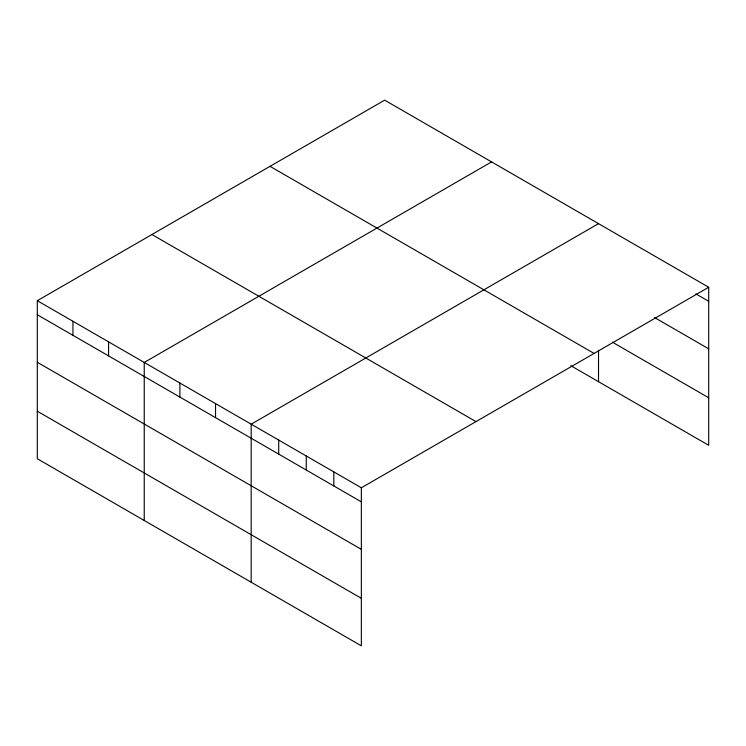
<?xml version="1.0" encoding="UTF-8"?>
<svg xmlns="http://www.w3.org/2000/svg" width="746" height="746" viewBox="0 0 746 746"><rect width="100%" height="100%" fill="white"/><g stroke="black" fill="none" stroke-linecap="round" stroke-linejoin="round"><path stroke-width="1.12" d="M37.3 300.703L361.353 487.791L361.353 645.84L37.3 458.743L37.3 300.703L384.647 100.16L708.7 287.257L708.7 445.297L570.802 365.68M491.586 161.901L144.239 362.444L144.239 520.484M598.525 223.641L251.178 424.185L251.178 582.225M361.353 487.791L708.7 287.257M695.915 293.915L708.7 301.3M654.596 317.582L708.7 348.82M612.298 342.116L708.7 397.777M270.024 166.339L594.077 353.427M151.923 234.524L475.976 421.611M37.3 314.747L361.353 501.834M37.3 362.267L361.353 549.354M37.3 411.223L361.353 598.32M598.525 350.396L598.525 381.691M333.807 471.892L333.807 485.935M306.261 455.983L306.261 470.027M278.715 440.084L278.715 454.127M215.529 403.605L215.529 417.648M179.879 383.024L179.879 397.068M108.59 341.864L108.59 355.907M72.949 321.284L72.949 335.327"/></g></svg>
